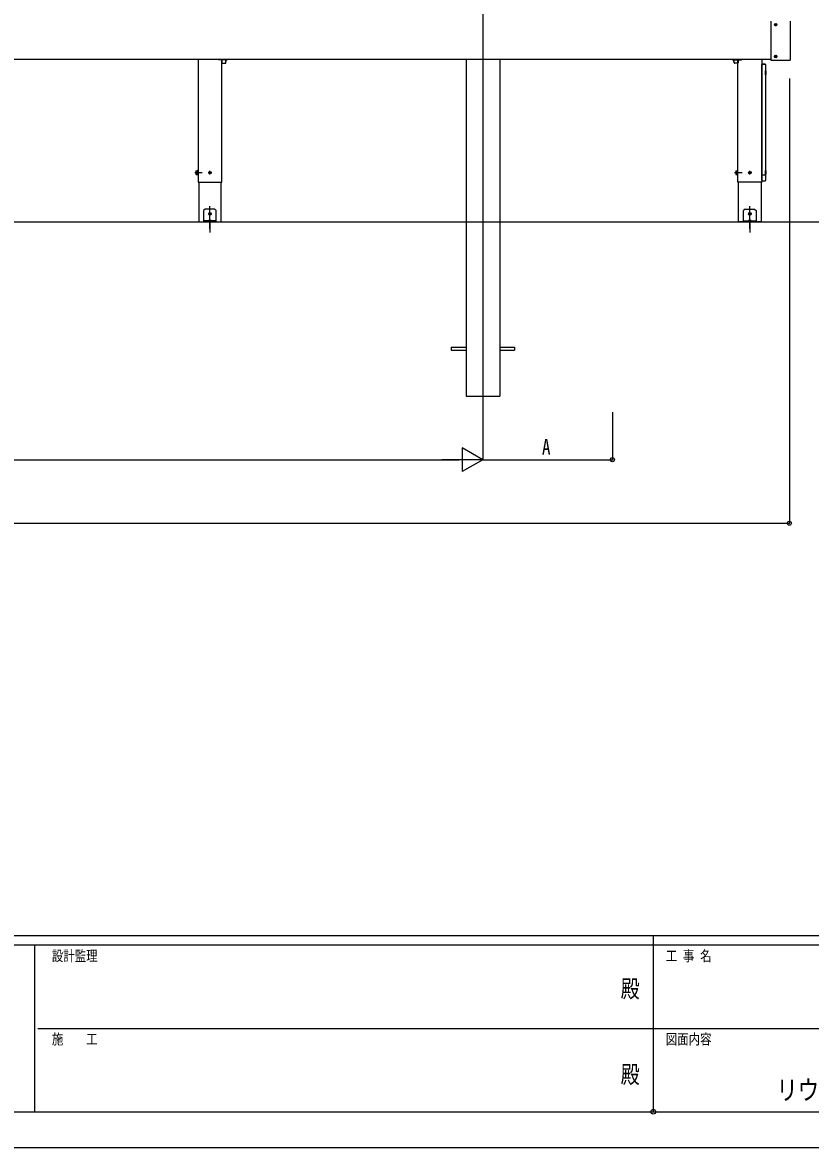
# Model space of a CAD drawing. Units: millimetres, scale not verified. Extents: x -6308 to 6308, y -4455 to 4455.
# Drawn here: x -1995 to 488, y -4455 to -910 of the extents above; entities that cross this region are included whole.
import ezdxf
from ezdxf.enums import TextEntityAlignment as Align

# ---------------------------------------------------------------- set-up
doc = ezdxf.new("R2010")
doc.units = ezdxf.units.MM
doc.header["$LTSCALE"] = 30
doc.header["$PDMODE"] = 32
doc.header["$PDSIZE"] = 15
for name, color, linetype in [('0-1_USER1', 3, 'Continuous'), ('0-2_YKK_12', 2, 'Continuous'), ('0-3_YKK_13', 4, 'Continuous'), ('0-4_YKK_A1', 4, 'Continuous'), ('0-5_YKK_D', 6, 'Continuous'), ('0-6_YKK_ZWAK', 7, 'Continuous'), ('0-7_YSS_K', 3, 'Continuous')]:
    doc.layers.add(name, color=color, linetype=linetype)
doc.styles.add('ＭＳ ゴシック', font='')
doc.styles.get('ＭＳ ゴシック').set_extended_font_data('MS Gothic')

msp = doc.modelspace()

# ---------------------------------------------------------------- linework, layer by layer
at = {"layer": '0-2_YKK_12'}
for p, q in [((-544.35, 1071.6), (-544.35, -2221.49)), ((363.15, -1026.5), (-4971.85, -1026.5)), ((-1366.85, -1412.5), (-1366.85, -1026.5)), ((259.15, -1412.5), (259.15, -1026.5)), ((334.15, -1042.1), (334.15, -1041.9)), ((334.15, -1407.81), (334.15, -1042.16)), ((335.15, -1041.23), (345.15, -1041.23)), ((346.15, -1042.1), (346.15, -1041.9)), ((346.15, -1042.16), (346.15, -1407.81)), ((-1439.6, -1412.5), (-1439.6, -1537.5)), ((331.9, -1412.5), (331.9, -1537.5)), ((334.15, -1407.94), (334.15, -1407.81)), ((334.15, -1407.98), (334.15, -1407.94)), ((346.15, -1407.81), (346.15, -1407.94)), ((346.15, -1407.98), (346.15, -1407.94)), ((-1404.35, -1559.66), (-1404.35, -1488.86)), ((296.65, -1559.66), (296.65, -1488.86))]:
    msp.add_line(p, q, dxfattribs=at)
for points in [[(-1441.85, -1026.5), (-1441.85, -1412.5), (-1366.85, -1412.5)], [(334.15, -1026.5), (334.15, -1412.5), (259.15, -1412.5)], [(335.15, -1041.23), (334.97, -1041.24), (334.8, -1041.29), (334.65, -1041.35), (334.5, -1041.45), (334.38, -1041.56), (334.28, -1041.69), (334.21, -1041.84), (334.16, -1042), (334.15, -1042.16)], [(346.15, -1042.16), (346.13, -1041.98), (346.07, -1041.8), (345.98, -1041.64), (345.85, -1041.5), (345.7, -1041.39), (345.53, -1041.3), (345.34, -1041.25), (345.15, -1041.23)], [(-1439.6, -1537.5), (-1369.1, -1537.5), (-1369.1, -1412.5)], [(331.9, -1537.5), (261.4, -1537.5), (261.4, -1412.5)]]:
    msp.add_lwpolyline(points, dxfattribs=at)
at = {"layer": '0-3_YKK_13'}
for p, q in [((363.15, -905.5), (363.15, -1027.9)), ((382.3, -916.7), (374, -916.7)), ((376.1, -916.35), (376.1, -917.05)), ((377.3, -916.35), (376.1, -916.35)), ((377.3, -917.05), (376.1, -917.05)), ((378.5, -914.65), (377.8, -914.65)), ((377.8, -914.65), (377.8, -915.85)), ((377.8, -917.55), (377.8, -918.75)), ((378.5, -918.75), (377.8, -918.75)), ((378.15, -920.85), (378.15, -912.55)), ((378.5, -914.65), (378.5, -915.85)), ((378.5, -917.55), (378.5, -918.75)), ((380.2, -916.35), (379, -916.35)), ((380.2, -917.05), (379, -917.05)), ((380.2, -916.35), (380.2, -917.05)), ((423.15, -905.5), (423.15, -1027.9)), ((-1349.27, -1027.5), (-1377.89, -1027.5)), ((-1367.2, -1026.5), (-1367.2, -1036.7)), ((-1354.5, -1036.7), (-1354.5, -1026.5)), ((241.56, -1027.5), (270.19, -1027.5)), ((246.8, -1036.7), (246.8, -1026.5)), ((259.5, -1026.5), (259.5, -1036.7)), ((382.3, -1016.7), (374, -1016.7)), ((376.1, -1016.35), (376.1, -1017.05)), ((377.3, -1016.35), (376.1, -1016.35)), ((377.3, -1017.05), (376.1, -1017.05)), ((378.5, -1014.65), (377.8, -1014.65)), ((377.8, -1014.65), (377.8, -1015.85)), ((377.8, -1017.55), (377.8, -1018.75)), ((378.5, -1018.75), (377.8, -1018.75)), ((378.15, -1020.85), (378.15, -1012.55)), ((378.5, -1014.65), (378.5, -1015.85)), ((378.5, -1017.55), (378.5, -1018.75)), ((380.2, -1016.35), (379, -1016.35)), ((380.2, -1017.05), (379, -1017.05)), ((380.2, -1016.35), (380.2, -1017.05)), ((-1366.2, -1037.7), (-1355.5, -1037.7)), ((-1354.5, -1034), (-1354.14, -1034)), ((246.8, -1034), (246.43, -1034)), ((258.5, -1037.7), (247.8, -1037.7)), ((345.15, -1040.9), (335.15, -1040.9)), ((346.86, -1061), (346.15, -1061)), ((346.15, -1074), (346.15, -1061)), ((422.15, -1028.9), (364.15, -1028.9)), ((346.15, -1074), (346.86, -1074)), ((-1452.35, -1382.5), (-1428.94, -1382.5)), ((-1448.66, -1377.5), (-1448.22, -1376.73)), ((-1448.66, -1377.5), (-1448.66, -1387.5)), ((-1448.22, -1376.73), (-1444.66, -1376.73)), ((-1448.22, -1379.61), (-1444.66, -1379.61)), ((-1444.66, -1376.73), (-1444.66, -1388.27)), ((-1443.46, -1376.8), (-1444.66, -1376.8)), ((-1444.66, -1382.31), (-1443.43, -1382.31)), ((-1444.66, -1382.69), (-1443.49, -1382.69)), ((-1410.1, -1382.5), (-1398.6, -1382.5)), ((-1404.35, -1388.25), (-1404.35, -1376.75)), ((248.65, -1382.5), (272.06, -1382.5)), ((252.34, -1377.5), (252.78, -1376.73)), ((252.34, -1377.5), (252.34, -1387.5)), ((252.78, -1376.73), (256.34, -1376.73)), ((252.78, -1379.61), (256.34, -1379.61)), ((256.34, -1376.73), (256.34, -1388.27)), ((257.54, -1376.8), (256.34, -1376.8)), ((256.34, -1382.31), (257.57, -1382.31)), ((256.34, -1382.69), (257.51, -1382.69)), ((302.4, -1382.5), (290.9, -1382.5)), ((296.65, -1388.25), (296.65, -1376.75)), ((346.86, -1376), (346.15, -1376)), ((346.15, -1389), (346.15, -1376)), ((-1448.66, -1387.5), (-1448.22, -1388.27)), ((-1448.22, -1385.39), (-1444.66, -1385.39)), ((-1448.22, -1388.27), (-1444.66, -1388.27)), ((-1444.66, -1388.2), (-1443.46, -1388.2)), ((-1403.12, -1382.91), (-1402.3, -1382.91)), ((252.34, -1387.5), (252.78, -1388.27)), ((252.78, -1385.39), (256.34, -1385.39)), ((252.78, -1388.27), (256.34, -1388.27)), ((256.34, -1388.2), (257.54, -1388.2)), ((295.42, -1382.91), (294.6, -1382.91)), ((335.15, -1389.99), (345.15, -1389.99)), ((335.15, -1408.98), (345.15, -1408.98)), ((346.15, -1389), (346.86, -1389)), ((-1419.35, -1497.5), (-1424.35, -1502.5)), ((-1424.35, -1502.5), (-1424.35, -1537.5)), ((-1389.35, -1497.5), (-1419.35, -1497.5)), ((-1410.1, -1512.5), (-1398.6, -1512.5)), ((-1404.35, -1518.25), (-1404.35, -1506.75)), ((-1403.12, -1512.91), (-1402.3, -1512.91)), ((-1389.35, -1497.5), (-1384.35, -1502.5)), ((281.65, -1497.5), (276.65, -1502.5)), ((281.65, -1497.5), (311.65, -1497.5)), ((302.4, -1512.5), (290.9, -1512.5)), ((295.42, -1512.91), (294.6, -1512.91)), ((296.65, -1518.25), (296.65, -1506.75)), ((311.65, -1497.5), (316.65, -1502.5)), ((316.65, -1502.5), (316.65, -1537.5)), ((-1384.35, -1535), (-1424.35, -1535)), ((-1408.35, -1534.08), (-1408.35, -1534.5)), ((-1408.35, -1534.5), (-1400.35, -1534.5)), ((-1407.85, -1535), (-1400.85, -1535)), ((-1406.19, -1535.5), (-1406.69, -1535)), ((-1404.35, -1530), (-1404.35, -1542.6)), ((-1404.35, -1531.02), (-1404.35, -1571.1)), ((-1402.01, -1535), (-1402.51, -1535.5)), ((-1400.35, -1534.08), (-1400.35, -1534.5)), ((276.65, -1535), (316.65, -1535)), ((292.65, -1534.08), (292.65, -1534.5)), ((300.65, -1534.5), (292.65, -1534.5)), ((300.15, -1535), (293.15, -1535)), ((294.31, -1535), (294.81, -1535.5)), ((296.65, -1530), (296.65, -1542.6)), ((296.65, -1531.02), (296.65, -1571.1)), ((298.49, -1535.5), (298.99, -1535)), ((300.65, -1534.08), (300.65, -1534.5)), ((-644.35, -1933), (-644.35, -1942)), ((-644.35, -1933), (-597.35, -1933)), ((-644.35, -1942), (-597.35, -1942)), ((-491.35, -1933), (-444.35, -1933)), ((-491.35, -1942), (-444.35, -1942)), ((-444.35, -1933), (-444.35, -1942))]:
    msp.add_line(p, q, dxfattribs=at)
for points in [[(-1441.85, -1388.75), (-1441.85, -1376.25), (-1443.45, -1376.25), (-1443.45, -1388.75)], [(259.15, -1388.75), (259.15, -1376.25), (257.55, -1376.25), (257.55, -1388.75)]]:
    msp.add_lwpolyline(points, close=True, dxfattribs=at)
for points in [[(-1405.58, -1382.09), (-1406.4, -1382.09), (-1406.4, -1382.91), (-1405.58, -1382.91)], [(-1403.94, -1381.27), (-1403.94, -1380.45), (-1404.76, -1380.45), (-1404.76, -1381.27)], [(-1402.3, -1382.91), (-1402.3, -1382.09), (-1403.12, -1382.09)], [(294.6, -1382.91), (294.6, -1382.09), (295.42, -1382.09)], [(296.24, -1381.27), (296.24, -1380.45), (297.06, -1380.45), (297.06, -1381.27)], [(297.88, -1382.09), (298.7, -1382.09), (298.7, -1382.91), (297.88, -1382.91)], [(-1404.76, -1383.73), (-1404.76, -1384.55), (-1403.94, -1384.55), (-1403.94, -1383.73)], [(297.06, -1383.73), (297.06, -1384.55), (296.24, -1384.55), (296.24, -1383.73)], [(335.15, -1389.99), (334.95, -1390.01), (334.76, -1390.06), (334.59, -1390.15), (334.44, -1390.27), (334.31, -1390.41), (334.22, -1390.57), (334.17, -1390.74), (334.15, -1390.92)], [(346.15, -1390.92), (346.13, -1390.74), (346.07, -1390.57), (345.98, -1390.41), (345.85, -1390.27), (345.7, -1390.15), (345.53, -1390.06), (345.34, -1390.01), (345.15, -1389.99)], [(-1424.35, -1537.5), (-1384.35, -1537.5), (-1384.35, -1502.5)], [(-1405.58, -1512.09), (-1406.4, -1512.09), (-1406.4, -1512.91), (-1405.58, -1512.91)], [(-1403.94, -1511.27), (-1403.94, -1510.45), (-1404.76, -1510.45), (-1404.76, -1511.27)], [(-1404.76, -1513.73), (-1404.76, -1514.55), (-1403.94, -1514.55), (-1403.94, -1513.73)], [(-1402.3, -1512.91), (-1402.3, -1512.09), (-1403.12, -1512.09)], [(316.65, -1537.5), (276.65, -1537.5), (276.65, -1502.5)], [(294.6, -1512.91), (294.6, -1512.09), (295.42, -1512.09)], [(296.24, -1511.27), (296.24, -1510.45), (297.06, -1510.45), (297.06, -1511.27)], [(297.06, -1513.73), (297.06, -1514.55), (296.24, -1514.55), (296.24, -1513.73)], [(297.88, -1512.09), (298.7, -1512.09), (298.7, -1512.91), (297.88, -1512.91)]]:
    msp.add_lwpolyline(points, dxfattribs=at)
for centre, radius in [((378.15, -916.7), 3.75), ((378.15, -916.7), 3.65), ((378.15, -1016.7), 3.75), ((378.15, -1016.7), 3.65), ((-1404.35, -1382.5), 3.75), ((296.65, -1382.5), 3.75), ((-1404.35, -1512.5), 3.75), ((296.65, -1512.5), 3.75)]:
    msp.add_circle(centre, radius, dxfattribs=at)
for centre, radius, start, end in [((377.3, -915.85), 0.5, 270, 0), ((377.3, -917.55), 0.5, 0, 90), ((379, -915.85), 0.5, 180, 270), ((379, -917.55), 0.5, 90, 180), ((-1373.05, -1027.5), 20, 341.03443, 2.86596), ((265.35, -1027.5), 20, 177.13404, 198.96557), ((364.15, -1027.9), 1, 180, 270), ((377.3, -1015.85), 0.5, 270, 0), ((377.3, -1017.55), 0.5, 0, 90), ((379, -1015.85), 0.5, 180, 270), ((379, -1017.55), 0.5, 90, 180), ((422.15, -1027.9), 1, 270, 0), ((-1366.2, -1036.7), 1, 180, 270), ((-1355.5, -1036.7), 1, 270, 360), ((247.8, -1036.7), 1, 180, 270), ((258.5, -1036.7), 1, 270, 0), ((335.15, -1041.9), 1, 90, 180), ((345.15, -1041.9), 1, 0, 90), ((327.95, -1067.5), 20, 341.03443, 18.96557), ((-1446.11, -1378.17), 2.56, 145.61708, 214.38292), ((-1439.11, -1382.5), 9.55, 162.41276, 197.58724), ((-1405.58, -1381.27), 0.82, 270, 0), ((-1403.12, -1381.27), 0.82, 180, 270), ((254.89, -1378.17), 2.56, 145.61708, 214.38292), ((261.89, -1382.5), 9.55, 162.41276, 197.58724), ((295.42, -1381.27), 0.82, 270, 0), ((297.88, -1381.27), 0.82, 180, 270), ((327.95, -1382.5), 20, 341.03443, 18.96557), ((-1446.11, -1386.83), 2.56, 145.61708, 214.38292), ((-1405.58, -1383.73), 0.82, 0, 90), ((-1403.12, -1383.73), 0.82, 90, 180), ((254.89, -1386.83), 2.56, 145.61708, 214.38292), ((295.42, -1383.73), 0.82, 0, 90), ((297.88, -1383.73), 0.82, 90, 180), ((335.15, -1407.98), 1, 180, 270), ((345.15, -1407.98), 1, 270, 0), ((-1405.58, -1511.27), 0.82, 270, 0), ((-1405.58, -1513.73), 0.82, 0, 90), ((-1403.12, -1511.27), 0.82, 180, 270), ((-1403.12, -1513.73), 0.82, 90, 180), ((295.42, -1511.27), 0.82, 270, 0), ((295.42, -1513.73), 0.82, 0, 90), ((297.88, -1511.27), 0.82, 180, 270), ((297.88, -1513.73), 0.82, 90, 180), ((-1407.35, -1534.08), 1, 126.03188, 180), ((-1407.85, -1534.5), 0.5, 180, 270), ((-1404.35, -1538.2), 6.1, 53.96812, 126.03188), ((-1400.85, -1534.5), 0.5, 270, 0), ((-1401.35, -1534.08), 1, 0, 53.96812), ((293.65, -1534.08), 1, 126.03188, 180), ((293.15, -1534.5), 0.5, 180, 270), ((296.65, -1538.2), 6.1, 53.96812, 126.03188), ((300.15, -1534.5), 0.5, 270, 0), ((299.65, -1534.08), 1, 0, 53.96812)]:
    msp.add_arc(centre, radius, start, end, dxfattribs=at)
at = {"layer": '0-4_YKK_A1'}
for p, q in [((-597.35, -1026.5), (-597.35, -2087.5)), ((-491.35, -1026.5), (-491.35, -2087.5)), ((-597.35, -2087.5), (-491.35, -2087.5))]:
    msp.add_line(p, q, dxfattribs=at)
at = {"layer": '0-5_YKK_D'}
for p, q in [((421.15, -1086.5), (421.15, -2488.5)), ((-544.35, -2137.5), (-544.35, -2288.5)), ((-544.35, -2137.5), (-544.35, -2288.5)), ((-136.35, -2137.5), (-136.35, -2288.5)), ((-544.35, -2287.5), (-609.31, -2250)), ((-609.31, -2250), (-609.31, -2325)), ((-3989.35, -2287.5), (-619.35, -2287.5)), ((-544.35, -2287.5), (-674.26, -2287.5)), ((-544.35, -2287.5), (-609.31, -2325)), ((-544.35, -2287.5), (-136.35, -2287.5)), ((-5029.85, -2487.5), (421.15, -2487.5))]:
    msp.add_line(p, q, dxfattribs=at)
for centre in [(-136.35, -2287.5), (421.15, -2487.5)]:
    msp.add_circle(centre, 6.38, dxfattribs=at)
at = {"layer": '0-6_YKK_ZWAK'}
for p, q in [((5842.53, -3787.5), (-5857.47, -3787.5)), ((-7.47, -3787.5), (-7.47, -4342.5)), ((-1957.47, -3817.5), (-5857.47, -3817.5)), ((-1957.47, -3817.5), (-1957.47, -4342.5)), ((-7.47, -3817.5), (-1957.47, -3817.5)), ((1942.53, -3817.5), (-7.47, -3817.5)), ((-1946.22, -4080), (-7.47, -4080)), ((-7.47, -4080), (1942.53, -4080)), ((-5857.47, -4342.5), (-1957.47, -4342.5)), ((-1957.47, -4342.5), (-7.47, -4342.5)), ((-7.47, -4342.5), (1942.53, -4342.5))]:
    msp.add_line(p, q, dxfattribs=at)
msp.add_lwpolyline([(-6307.5, -4455), (6307.5, -4455), (6307.5, 4455), (-6307.5, 4455)], close=True, dxfattribs=at)
msp.add_point((-7.47, -4342.5), dxfattribs=at)
at = {"layer": '0-7_YSS_K'}
msp.add_line((-5491.22, -1537.5), (3897.19, -1537.5), dxfattribs=at)

# ---------------------------------------------------------------- texts
at = {"layer": '0-1_USER1', "style": 'ＭＳ ゴシック', "width": 0.8}
msp.add_text(' リウッドデッキ納まり\u3000納まり図', height=61.58, dxfattribs=at).set_placement((347.05, -4323.25), align=Align.BOTTOM_LEFT)
at = {"layer": '0-5_YKK_D', "style": 'ＭＳ ゴシック', "width": 0.8}
msp.add_text('A', height=49.49, dxfattribs=at).set_placement((-358.35, -2286.7), align=Align.BOTTOM_LEFT)
at = {"layer": '0-6_YKK_ZWAK', "style": 'ＭＳ ゴシック', "width": 0.8}
for s, height, p in [('設計監理', 32.99, (-1902.47, -3877.5)), ('工 事 名', 32.99, (31.9, -3877.5)), ('殿', 54.99, (-110.5, -3998.75)), ('施\u3000\u3000工', 32.99, (-1902.47, -4140)), ('図面内容', 32.99, (31.9, -4140)), ('殿', 54.99, (-110.5, -4268.75))]:
    msp.add_text(s, height=height, dxfattribs=at).set_placement(p, align=Align.BOTTOM_LEFT)

doc.saveas('drawing.dxf')
